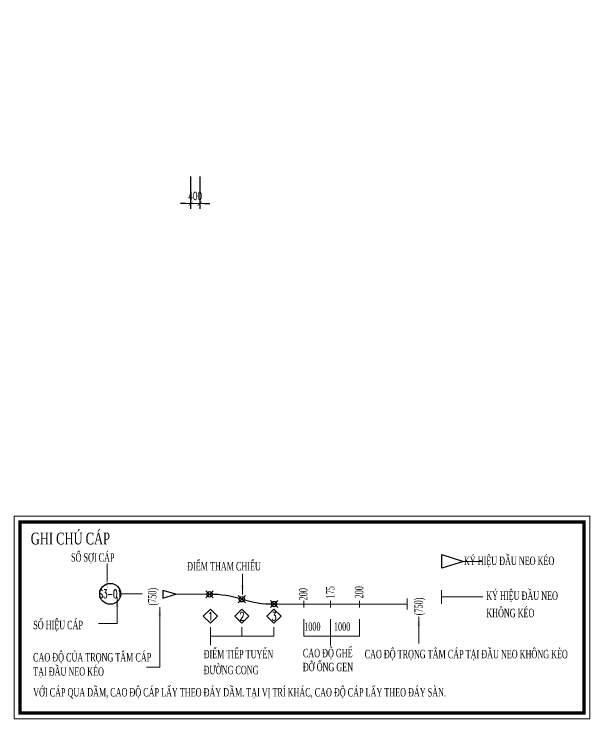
# Model space of a CAD drawing. Header units: millimetres. Extents: x 130150 to 587758, y -25561 to 50684.
# Drawn here: x 562219 to 587758, y -25561 to 5709 of the extents above; entities that cross this region are included whole.
import ezdxf
from ezdxf.enums import TextEntityAlignment as Align

# ---------------------------------------------------------------- set-up
doc = ezdxf.new("R2010")
doc.units = ezdxf.units.MM
doc.layers.get('0').update_dxf_attribs({"lineweight": 20})
doc.layers.get('Defpoints').update_dxf_attribs({"color": 151, "lineweight": 9})
for name, color, linetype, lineweight in [('8.TEXT', 7, 'Continuous', 20), ('a.LEADER', 8, 'Continuous', 15), ('NDC_S_DIM', 1, 'Continuous', 15)]:
    doc.layers.add(name, color=color, linetype=linetype, lineweight=lineweight)
for name, color, linetype in [('FREY_CHR', 7, 'Continuous'), ('FREY_TENDON', 6, 'Continuous'), ('LH', 7, 'Continuous'), ('PT-HORI', 6, 'Continuous'), ('PT-VERT', 6, 'Continuous')]:
    doc.layers.add(name, color=color, linetype=linetype)
doc.styles.add('NDC_DIM', font='', dxfattribs={"width": 0.75})
doc.styles.add('T-NO', font='romans.shx', dxfattribs={"width": 0.8})
doc.styles.add('TM', font='romans.shx', dxfattribs={"width": 0.7})
doc.styles.add('Vnsimili', font='vntimeh.shx', dxfattribs={"width": 0.7})
doc.styles.get('NDC_DIM').set_extended_font_data('Dotum')
doc.dimstyles.new('NDC_dim_150', dxfattribs={"dimscale": 150, "dimtxt": 2.5, "dimasz": 1.5, "dimexe": 1.5, "dimexo": 2.5, "dimgap": 1, "dimtad": 1, "dimdec": 0, "dimzin": 0, "dimdsep": 46, "dimtxsty": 'NDC_DIM', "dimblk": 'DIMMARK', "dimcen": 0.09, "dimdle": 1.2, "dimclrd": 1, "dimclre": 1, "dimclrt": 3, "dimadec": 0, "dimazin": 0, "dimtfac": 1, "dimtdec": 0, "dimtix": 1, "dimtofl": 0, "dimtmove": 0, "dimatfit": 3, "dimfxl": 8, "dimfxlon": 1, "dimtolj": 1, "dimtzin": 0, "dimarcsym": 0})

# ---------------------------------------------------------------- blocks, each defined once
blk = doc.blocks.new('DIMMARK')
at = {"layer": 'NDC_S_DIM', "color": 1}
blk.add_line((-1.5, 0), (1, 0), dxfattribs=at)
at = {"layer": 'NDC_S_DIM', "color": 2, "const_width": 0.1}
blk.add_lwpolyline([(-0.42, -0.42), (0.42, 0.42)], dxfattribs=at)
blk = doc.blocks.new('*D24')
at = {"layer": 'Defpoints', "color": 0, "ltscale": 100, "transparency": 16777216}
for p in [(570050, 12767), (570450, 12767), (570450, -2700)]:
    blk.add_point(p, dxfattribs=at)
at = {"layer": 'NDC_S_DIM', "color": 1, "lineweight": -2, "ltscale": 100, "transparency": 16777216}
for p, q in [((570050, -1500), (570050, -2925)), ((570450, -1500), (570450, -2925)), ((569825, -2700), (569600, -2700)), ((570675, -2700), (570900, -2700))]:
    blk.add_line(p, q, dxfattribs=at)
at = {"layer": 'NDC_S_DIM', "color": 1, "lineweight": -2, "ltscale": 100, "transparency": 16777216, "xscale": 225, "yscale": 225, "zscale": 225}
blk.add_blockref('DIMMARK', (570050, -2700), dxfattribs=at)
at = {"layer": 'NDC_S_DIM', "color": 1, "lineweight": -2, "ltscale": 100, "transparency": 16777216, "xscale": 225, "yscale": 225, "zscale": 225, "rotation": 180}
blk.add_blockref('DIMMARK', (570450, -2700), dxfattribs=at)
at = {"layer": 'NDC_S_DIM', "color": 3, "ltscale": 100, "transparency": 16777216, "insert": (570250, -2362), "char_height": 375, "attachment_point": 5, "style": 'NDC_DIM'}
blk.add_mtext('\\A1;400', dxfattribs=at)
blk = doc.blocks.new('gcc')
at = {"color": 7, "ltscale": 250}
blk.add_lwpolyline([(421498, -404404), (452145, -404404), (452145, -415195), (421498, -415195)], close=True, dxfattribs=at)
at = {"color": 7, "ltscale": 250, "const_width": 180}
blk.add_lwpolyline([(421811, -404717), (451832, -404717), (451832, -414882), (421811, -414882)], close=True, dxfattribs=at)
at = {"layer": 'a.LEADER', "color": 9, "linetype": 'Continuous'}
for p, q in [((426454, -407856), (426454, -406943)), ((433655, -408568), (433655, -407478)), ((428308, -408538), (427172, -408538)), ((426990, -408720), (426990, -410111)), ((429256, -409238), (429256, -412447)), ((443040, -409756), (443040, -411180)), ((425995, -410111), (426990, -410111)), ((436919, -410785), (436919, -409894)), ((438344, -411294), (438344, -409894)), ((439883, -410785), (439883, -409894)), ((431945, -410308), (431945, -411277)), ((433616, -410308), (433616, -410785)), ((435325, -410308), (435325, -410785)), ((431945, -410785), (435325, -410785)), ((436919, -410785), (439883, -410785)), ((429256, -412447), (428546, -412447))]:
    blk.add_line(p, q, dxfattribs=at)
at = {"layer": 'a.LEADER', "color": 4, "ltscale": 2}
blk.add_line((445410, -406809), (446425, -406809), dxfattribs=at)
at = {"layer": 'a.LEADER', "color": 4, "linetype": 'Continuous'}
for p, q in [((430115, -408563), (431900, -408563)), ((435339, -409081), (442418, -409081))]:
    blk.add_line(p, q, dxfattribs=at)
at = {"layer": 'a.LEADER'}
for p, q in [((432091, -408754), (431709, -408372)), ((431709, -408754), (432091, -408372)), ((433810, -409013), (433429, -408631)), ((433429, -409013), (433810, -408631)), ((435530, -409272), (435148, -408890)), ((435148, -409272), (435530, -408890))]:
    blk.add_line(p, q, dxfattribs=at)
at = {"layer": 'a.LEADER', "color": 4, "ltscale": 150, "extrusion": (-0.037273, 1.4712e-13, 0.999305)}
blk.add_line((444242, -409065, -57), (444242, -408345, -57), dxfattribs=at)
at = {"layer": 'a.LEADER', "linetype": 'Continuous'}
for p, q in [((436919, -409261), (436919, -408901)), ((438344, -409261), (438344, -408901)), ((439883, -409261), (439883, -408901))]:
    blk.add_line(p, q, dxfattribs=at)
at = {"layer": 'a.LEADER', "color": 4}
blk.add_line((442418, -408788), (442418, -409375), dxfattribs=at)
at = {"layer": 'a.LEADER', "color": 4, "ltscale": 2, "extrusion": (-0.037273, 1.4712e-13, 0.999305)}
blk.add_line((444258, -408705), (446451, -408705, 98), dxfattribs=at)
at = {"layer": 'FREY_CHR'}
for centre in [(431900, -408563), (433619, -408822), (435339, -409081)]:
    blk.add_circle(centre, 144, dxfattribs=at)
at = {"layer": 'FREY_TENDON', "color": 4, "ltscale": 150}
blk.add_lwpolyline([(444258, -406449), (445410, -406809), (444258, -407169)], close=True, dxfattribs=at)
at = {"layer": 'LH', "color": 9, "linetype": 'Continuous'}
for points in [[(431945, -410106), (432323, -409728), (431945, -409349), (431566, -409728)], [(433616, -410106), (433995, -409728), (433616, -409349), (433238, -409728)], [(435325, -410106), (435704, -409728), (435325, -409349), (434947, -409728)]]:
    blk.add_lwpolyline(points, close=True, dxfattribs=at)
blk.add_circle((426615, -408538), 557, dxfattribs=at)
for points in [[(426537, -407856), (426371, -407856), (426454, -408353)], [(433738, -408072), (433572, -408072), (433655, -408568)], [(426907, -409217), (427072, -409217), (426990, -408720)], [(429173, -409734), (429338, -409734), (429256, -409238)], [(442957, -410252), (443123, -410252), (443040, -409756)]]:
    blk.add_solid(points, dxfattribs=at)
at = {"layer": 'PT-HORI', "color": 4, "linetype": 'Continuous'}
for centre, start, end in [((431900, -414399), 72.8686, 90), ((435339, -403245), 252.8686, 270)]:
    blk.add_arc(centre, 5836, start, end, dxfattribs=at)
at = {"layer": 'PT-VERT', "color": 4}
blk.add_lwpolyline([(429420, -408361), (429420, -408766), (430115, -408563)], close=True, dxfattribs=at)
at = {"layer": '8.TEXT', "color": 7, "style": 'Vnsimili'}
for s, height, width, p in [('ghi chó c¸p', 629.97, 0.7, (422386, -405907)), ('sè sîi c¸p', 450, 0.6, (424530, -406826)), ('®iÓm tham chiÕu', 450, 0.6, (430708, -407290)), ('              ký hiÖu ®Çu neo kÐo', 450, 0.6, (443925, -407004)), ('ký hiÖu ®Çu neo', 450, 0.6, (446630, -408860)), ('kh«ng KÐO', 450, 0.6, (446630, -409782)), ('sè hiÖu c¸p', 450, 0.6, (422518, -410420)), ('1000', 450, 0.6, (436942, -410505)), ('1000', 450, 0.6, (438524, -410505)), ('cao ®é cña träng t©m c¸p ', 450, 0.6, (422508, -412138)), ('®iÓm tiÕp tuyÕn ', 450, 0.6, (431585, -411969)), ('cao ®é ghÕ', 450, 0.6, (436870, -411915)), ('cao ®é träng t©m c¸p t¹i ®Çu neo kh«ng kÐo', 450, 0.6, (440157, -411968)), ('t¹i ®Çu neo kÐo', 450, 0.6, (422514, -412901)), ('®\xadêng cong', 450, 0.6, (431585, -412817)), ('®ì èng gen', 450, 0.6, (436870, -412656)), ('víi c¸p qua dÇm, cao ®é c¸p lÊy theo ®¸y dÇm. t¹i vÞ trÝ kh¸c, cao ®é c¸p lÊy theo ®¸y sµn.', 450, 0.6, (422514, -414001))]:
    blk.add_text(s, height=height, dxfattribs=dict(at, width=width)).set_placement(p)
at = {"layer": '8.TEXT', "color": 7, "style": 'Vnsimili', "width": 0.6}
for s, p in [('175', (438546, -408777)), ('200', (440085, -408777)), ('(750)', (429072, -409159)), ('200', (437113, -408880)), ('(750)', (443248, -409677))]:
    blk.add_text(s, height=450, rotation=90, dxfattribs=at).set_placement(p)
at = {"layer": '8.TEXT', "color": 7, "linetype": 'Continuous', "style": 'T-NO', "width": 0.6}
blk.add_text('S3-01', height=450, dxfattribs=at).set_placement((426615, -408538), align=Align.MIDDLE)
at = {"layer": '8.TEXT', "color": 7, "ltscale": 150, "style": 'TM', "width": 0.7}
for s, p in [('1', (431956, -409731)), ('2', (433628, -409731)), ('3', (435337, -409731))]:
    blk.add_text(s, height=450, dxfattribs=at).set_placement(p, align=Align.MIDDLE_CENTER)

msp = doc.modelspace()

# ---------------------------------------------------------------- block references
at = {"layer": '8.TEXT', "xscale": 0.8333333333333341, "yscale": 0.8333333333333341, "zscale": 0.8333333333333341}
msp.add_blockref('gcc', (210970.2, 320435.2), dxfattribs=at)

# ---------------------------------------------------------------- dimensions: what is measured, and where the dimension line sits
at = {"layer": 'NDC_S_DIM', "ltscale": 100}
dim = msp.add_linear_dim(base=(570450, -2700), p1=(570050, 12767.1), p2=(570450, 12767.1), dimstyle='NDC_dim_150', dxfattribs=at)
dim.commit()
dim.dimension.update_dxf_attribs({"geometry": '*D24', "text_midpoint": (570250, -2362.2)})

doc.saveas('drawing.dxf')
